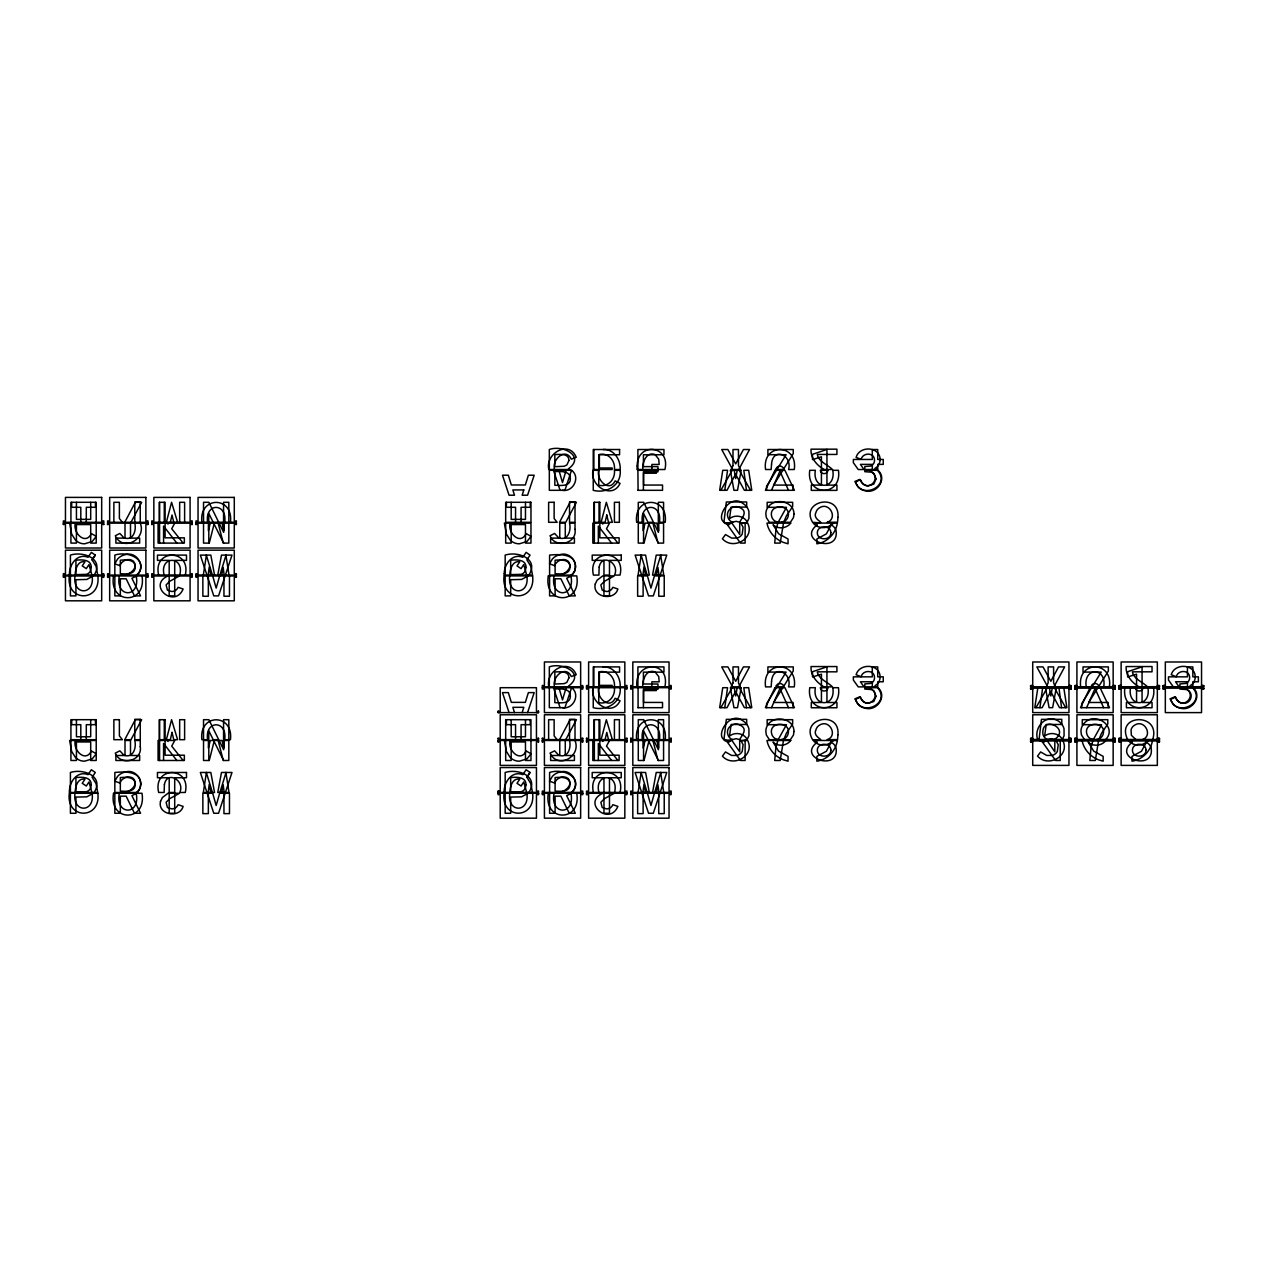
<?xml version="1.0" encoding="UTF-8"?>
<svg xmlns="http://www.w3.org/2000/svg" width="1267" height="1267" viewBox="0 0 1267 1267"><rect width="100%" height="100%" fill="white"/><g stroke="black" fill="none" stroke-linecap="round" stroke-linejoin="round"><path stroke-width="1.5" d="M1115.245 688.155L1074.812 688.155M69.4 575.091C68.846 565.209 76.986 552.855 88.041 557.274L91.367 552.364L95.294 555.104L92.127 559.887L96.054 566.27L97.733 575.091M97.844 575.899C101.138 602.411 65.995 602.411 69.289 575.899M113.555 575.899C108.614 604.945 146.924 604.945 141.983 575.899M201.896 522.305C198.634 495.777 233.714 495.793 230.436 522.305M504.155 792.477C503.617 782.594 511.741 770.241 522.812 774.66L526.122 769.734L530.049 772.474L526.882 777.257L530.825 783.639L532.504 792.477M532.599 793.269C535.893 819.797 500.766 819.797 504.06 793.269M548.326 793.269C543.369 822.331 581.696 822.331 576.738 793.269M636.652 739.69C633.389 713.163 668.469 713.163 665.207 739.69M548.833 686.888C545.032 670.766 569.01 657.05 576.247 674.678L571.306 676.562C565.7 664.367 551.509 676.911 554.55 686.888M636.984 686.888C633.548 661.184 670.481 659.363 664.906 686.888M620.197 687.696C621.606 702.488 606.671 711.31 593.241 707.683L593.241 687.696M1086.278 686.888C1082.794 666.885 1107.2 666.965 1103.7 686.888M1147.902 687.696C1151.355 707.715 1127.076 707.588 1130.481 687.696M1152.701 739.58C1161.38 712.339 1114.849 713.669 1127.725 739.69M92.095 575.899C95.152 595.823 72.076 595.664 75.022 575.899M92.095 793.269C95.152 813.192 72.076 813.05 75.022 793.269M526.85 575.899C529.923 595.823 506.848 595.664 509.777 575.899M526.85 793.269C529.923 813.192 506.848 813.05 509.777 793.269M75.181 575.091C75.133 569.517 77.715 560.267 85 561.804L82.244 565.906L86.299 568.645L88.991 564.591L91.921 575.091M75.181 792.477C75.133 786.886 77.715 777.653 85 779.189L82.244 783.291L86.299 786.031L88.991 781.977L91.921 792.477M119.32 575.899C114.917 598.23 140.716 598.42 136.187 575.899M119.32 793.269C114.917 815.615 140.716 815.805 136.187 793.269M207.614 522.305C204.589 502.365 227.601 502.556 224.687 522.305M207.614 739.69C204.589 719.751 227.601 719.941 224.687 739.69M509.936 575.091C509.888 569.517 512.486 560.267 519.771 561.804L516.999 565.906L521.054 568.645L523.762 564.591L526.676 575.091M509.936 792.477C509.888 786.886 512.486 777.653 519.771 779.189L516.999 783.291L521.054 786.031L523.762 781.977L526.676 792.477M554.075 575.899C549.672 598.23 575.487 598.42 570.942 575.899M554.075 793.269C549.672 815.615 575.487 815.805 570.942 793.269M642.385 522.305C639.344 502.365 662.356 502.556 659.458 522.305M642.385 739.69C639.344 719.751 662.356 719.941 659.458 739.69M1153.572 687.696C1157.389 714.303 1120.947 714.303 1124.874 687.696M642.733 469.519C642.258 462.677 646.202 451.226 655.071 454.552L658.729 459.24L659.188 464.466L651.887 464.466L651.887 469.519M642.733 686.888C642.258 680.062 646.202 668.612 655.071 671.938L658.729 676.61L659.188 681.836L651.887 681.836L651.887 686.888M1080.688 686.888C1076.902 660.265 1113.265 660.297 1109.385 686.888M554.55 469.519C551.509 459.541 565.7 446.982 571.306 459.192L576.247 457.292C569.01 439.665 545.032 453.38 548.833 469.519L570.007 469.519L568.44 468.806C585.797 456.183 562.453 444.527 549.324 449.516L549.324 469.519M614.432 687.696C615.445 696.628 608.002 704.927 598.753 702.583L598.753 687.696C595.949 697.198 609.205 710.312 615.176 698.275L620.07 700.809C612.167 717.391 589.456 703.169 593.035 687.696M723.932 522.305L726.339 501.97L746.675 501.97L746.675 507.085L731.122 507.085L729.491 518.741C734.923 514.228 744.188 515.78 747.324 522.305C728.24 526.993 753.406 513.959 740.039 507.719C734.021 504.139 725.611 509.967 727.812 516.936A7.713 7.713 0 0 0 731.534 521.798L732.801 522.305C709.013 528.719 727.86 491.073 742.731 503.347A12.971 12.971 0 0 1 748.908 511.361L748.955 518.314L747.087 522.305M723.932 739.69L726.339 719.339L746.675 719.339L746.675 724.471L731.122 724.471L729.491 736.127C734.923 731.613 744.188 733.165 747.324 739.69C728.24 744.378 753.406 731.344 740.039 725.104C734.021 721.525 725.611 727.353 727.812 734.322A7.713 7.713 0 0 0 731.534 739.184L732.801 739.69C709.013 746.105 727.86 708.443 742.731 720.733A12.971 12.971 0 0 1 748.908 728.747L748.955 735.699L747.087 739.69M1039.051 739.69L1041.458 719.339L1061.794 719.339L1061.794 724.471L1046.241 724.471L1044.61 736.127C1050.042 731.613 1059.323 733.165 1062.443 739.69M208.121 575.091L209.229 566.951L210.686 575.091M208.121 792.477L209.229 784.336L210.686 792.477M642.892 575.091L644 566.951L645.441 575.091M642.892 792.477L644 784.336L645.441 792.477M724.787 490.313L727.559 470.31L722.744 470.31L719.656 490.313L727.005 490.313L735.589 474.143L744.378 490.313L751.759 490.313L748.67 470.31L743.824 470.31L746.437 490.313M724.787 707.683L727.559 687.696L722.744 687.696L719.656 707.683L727.005 707.683L735.589 691.513L744.378 707.683L751.759 707.683L748.67 687.696L743.824 687.696L746.437 707.683M1039.906 707.683L1042.678 687.696M203.322 575.091L206.41 555.104M206.41 772.474L203.322 792.477L214.551 792.477L210.829 772.474L200.344 772.474L206.933 792.477M641.165 555.104L638.077 575.091L649.306 575.091L645.6 555.104L635.115 555.104L641.688 575.091M638.077 792.477L641.165 772.474M1037.863 687.696L1034.775 707.683L1042.139 707.683L1050.707 691.513L1059.497 707.683L1066.893 707.683L1063.789 687.696M221.773 575.091L223.166 567.394L224.18 575.091M221.773 792.477L223.166 784.78L224.18 792.477M656.528 575.091L657.921 567.394L658.935 575.091M656.528 792.477L657.921 784.78L658.935 792.477M1056.282 687.696L1052.639 707.683L1049.076 707.683L1045.481 687.696M217.766 575.091L221.472 555.104L231.988 555.104L225.399 575.091M652.537 792.477L656.227 772.474L666.759 772.474L660.17 792.477M737.172 470.31L735.715 478.593L734.226 470.31M737.172 687.696L735.715 695.979L734.226 687.696M1052.291 687.696L1050.834 695.979L1049.361 687.696M1091.22 686.888C1091.33 682.343 1098.711 682.359 1098.853 686.888M1143.04 687.696C1142.85 692.115 1135.596 692.13 1135.422 687.696M1152.495 740.482C1150.895 750.824 1142.501 759.788 1131.985 761.182L1131.985 756.367L1141.456 751.283L1146.683 741.718C1141.82 746.691 1132.54 745.899 1128.327 740.482M170.332 522.305L172.027 515.004L173.737 522.305M214.329 523.097L209.261 543.1L203.528 543.1L203.528 523.097M214.329 740.482L209.261 760.485L203.528 760.485L203.528 740.482L208.802 740.482L208.802 760.485M649.084 523.097L644.032 543.1L638.283 543.1L638.283 523.097L643.557 523.097L643.557 543.1M605.088 739.69L606.782 732.389L608.493 739.69M649.084 740.482L644.032 760.485L638.283 760.485L638.283 740.482M166.341 522.305L171.583 502.302L177.602 522.305M210.322 523.097L208.358 530.651L208.469 523.097M601.096 739.69L606.355 719.688L612.357 739.69M645.093 740.482L643.129 748.037L643.24 740.482M219.65 575.899L216.166 588.11L212.682 575.899M219.904 575.091L226.049 555.104M219.904 792.477L226.049 772.474M654.659 575.091L660.804 555.104M654.421 793.269L650.937 805.495L647.437 793.269M654.659 792.477L660.804 772.474M566.111 470.31L562.5 482.553L558.937 470.31M522.162 712.608L523.794 707.319L512.866 707.319L514.497 712.608M566.111 687.696L562.5 699.938L558.937 687.696M225.146 575.899L218.558 595.886L213.775 595.886L207.202 575.899M225.146 793.269L218.558 813.271L213.775 813.271L207.202 793.269M225.399 792.477L231.988 772.474L221.472 772.474L217.766 792.477L228.994 792.477L225.906 772.474M571.512 470.31L564.924 490.313L549.324 490.313L549.324 470.31L571.607 470.31C580.714 476.994 573.381 492.277 562.437 490.313M527.579 712.608L534.183 692.606L528.387 692.606L525.346 702.361L511.345 702.361L508.336 692.606L502.476 692.606L509.049 712.608M659.901 575.899L653.313 595.886L648.546 595.886L641.957 575.899M660.17 575.091L666.759 555.104L656.227 555.104L652.537 575.091L663.765 575.091L660.661 555.104M659.901 793.269L653.313 813.271L648.546 813.271L641.957 793.269M783.465 523.097L780.187 543.1L774.707 543.1L775.911 530.049L777.827 523.097M783.719 522.305L786.395 515.891L792.651 506.594L792.651 502.302L767.168 502.302L767.168 507.323L786.474 507.323L778.144 522.305M783.465 740.482L780.187 760.485L774.707 760.485L775.911 747.419L777.827 740.482M783.719 739.69L786.395 733.26L792.651 723.964L792.651 719.688L767.168 719.688L767.168 724.692L786.474 724.692L778.144 739.69M1098.584 740.482L1095.306 760.485L1089.826 760.485L1091.045 747.419L1092.946 740.482M1098.837 739.69L1101.514 733.26L1107.786 723.964L1107.786 719.688L1082.287 719.688L1082.287 724.692L1101.609 724.692L1093.263 739.69M771.492 490.313L779.949 471.15L788.502 490.313M771.492 707.683L779.949 688.519L788.502 707.683M1086.611 707.683L1095.068 688.519L1103.62 707.683M1046.241 686.888L1048.126 682.945L1048.126 666.901L1053.606 666.901L1053.606 682.945L1055.474 686.888M1090.063 687.696L1080.513 707.683L1109.544 707.683L1100.057 687.696M124.752 522.305L135.316 502.302L141.666 502.302L130.976 522.305M168.527 523.097L168.02 524.079L167.228 523.097M559.507 739.69L570.071 719.688L576.422 719.688L565.731 739.69M603.298 740.482L602.775 741.464L601.983 740.482M174.751 523.097L171.726 528.751L183.161 543.1M609.506 740.482L606.497 746.136L617.916 760.485M720.86 490.313L732.183 470.31M732.643 469.519L721.715 449.516L727.907 449.516L735.699 463.928L743.412 449.516L749.541 449.516L738.788 469.519M720.86 707.683L732.183 687.696M732.643 686.888L721.715 666.901L727.907 666.901L735.699 681.313L743.412 666.901L749.541 666.901L738.788 686.888M1035.978 707.683L1047.302 687.696M1047.761 686.888L1036.834 666.901L1043.042 666.901L1050.834 681.313L1058.531 666.901L1064.66 666.901L1053.922 686.888M776.465 470.31L766.583 486.259L766.583 490.313M776.956 469.519L786.126 454.695L767.897 454.695L767.897 449.516L793.237 449.516L793.237 453.618L783.323 469.519M776.465 687.696L766.583 703.644L766.583 707.683M776.956 686.888L786.126 672.08L767.897 672.08L767.897 666.901L793.237 666.901L793.237 671.003L783.323 686.888M1091.584 687.696L1081.701 703.644L1081.701 707.683M1092.075 686.888L1101.245 672.08L1083.016 672.08L1083.016 666.901L1108.356 666.901L1108.356 671.003L1098.457 686.888M782.832 470.31L773.614 485.087L793.094 485.087L793.094 490.313M782.832 687.696L773.614 702.472L793.094 702.472L793.094 707.683M1097.951 687.696L1088.733 702.472L1108.213 702.472L1108.213 707.683M92.111 559.887L95.294 555.104M526.882 777.257L530.049 772.474M94.106 575.091C104.559 559.016 83.543 550.876 70.414 555.104L70.414 575.091M94.106 792.477C104.559 776.402 83.543 768.261 70.414 772.474L70.414 792.477M528.877 575.091C539.314 559.016 518.298 550.876 505.169 555.104L505.169 575.091M528.877 792.477C539.314 776.402 518.298 768.261 505.169 772.474L505.169 792.477M1062.221 739.69L1064.074 735.699L1064.027 728.747A12.971 12.971 0 0 0 1057.85 720.733C1045.75 713.669 1033.508 727.686 1037.673 739.69M1105.838 740.482C1101.957 745.93 1092.962 746.912 1088.179 742.098L1093.706 751.125L1103.161 756.367L1103.161 761.182L1098.346 759.757A26.797 26.797 0 0 1 1082.873 743.618L1082.081 740.482M833.797 523.128L830.835 524.807A9.107 9.107 0 0 1 836.03 530.525C839.72 554.645 796.278 540.74 817.294 524.776L814.364 523.113M833.829 740.482L830.835 742.177A9.107 9.107 0 0 1 836.03 747.91C839.72 772.031 796.278 758.125 817.294 742.145L814.364 740.498M1105.505 739.69C1117.953 727.179 1095.828 711.278 1084.885 722.554A11.688 11.688 0 0 0 1080.957 731.487L1081.464 734.971L1084.52 739.69M1148.947 740.482L1145.97 742.177A9.107 9.107 0 0 1 1151.149 747.91C1154.839 772.031 1111.397 758.125 1132.413 742.145L1129.483 740.498M136.709 575.899L131.911 578.275L140.558 595.886L134.476 595.886L126.13 578.781L120.333 578.781L120.333 595.886L114.838 595.886L114.838 575.899M137.58 575.091C149.221 559.523 127.999 550.591 114.838 555.104L114.838 575.091M136.709 793.269L131.911 795.66L140.558 813.271L134.476 813.271L126.13 796.167L120.333 796.167L120.333 813.271L114.838 813.271L114.838 793.269M571.465 575.899L566.666 578.275L575.313 595.886L569.231 595.886L560.885 578.781L555.104 578.781L555.104 595.886L549.593 595.886L549.593 575.899M571.465 793.269L566.666 795.66L575.313 813.271L569.231 813.271L560.885 796.167L555.104 796.167L555.104 813.271L549.593 813.271L549.593 793.269M572.336 792.477C583.976 776.909 562.754 767.96 549.593 772.474L549.593 792.477M93.457 575.899L86.805 579.447L75.925 579.716L75.925 595.886L70.414 595.886L70.414 575.899M93.457 793.269L86.805 796.832L75.925 797.101L75.925 813.271L70.414 813.271L70.414 793.269M528.228 575.899L521.561 579.447L510.68 579.716L510.68 595.886L505.169 595.886L505.169 575.899M528.228 793.269L521.561 796.832L510.68 797.101L510.68 813.271L505.169 813.271L505.169 793.269M730.885 523.097L728.763 524.807L724.407 523.097L731.914 523.097L739.706 534.421L739.706 523.097L747.673 523.097C755.322 538.396 733.007 550.781 722.412 538.744L725.5 534.563L731.613 538.079L736.998 538.063A8.283 8.283 0 0 0 742.209 534.056L743.111 527.325L740.847 523.097M730.885 740.482L728.763 742.193L724.407 740.482L731.914 740.482L739.706 751.79L739.706 740.482L747.673 740.482C755.322 755.781 733.007 768.166 722.412 756.114L725.5 751.949L731.613 755.449L736.998 755.449A8.283 8.283 0 0 0 742.209 751.442L743.111 744.695L740.847 740.482M1046.019 740.482L1043.881 742.193L1039.542 740.482M136.377 575.091C146.671 567.584 137.074 550.638 125.1 554.708A14.048 14.048 0 0 0 117.609 558.969L114.774 563.783L119.842 565.652C121.838 560.505 128.727 557.512 133.352 561.123C138.705 567.236 131.135 573.428 125.417 575.091M179.502 575.899L169.683 581.315L166.104 584.911L167.45 590.153L171.647 591.499A6.652 6.652 0 0 0 177.158 588.917L178.109 587.318L183.129 589.012C174.513 609.142 146.798 585.481 168.004 575.899M136.377 792.477C146.671 784.97 137.074 768.024 125.1 772.094A14.048 14.048 0 0 0 117.609 776.354L114.774 781.169L119.842 783.022C121.838 777.875 128.727 774.897 133.352 778.508C138.705 784.606 131.135 790.798 125.417 792.477M571.148 575.091C581.426 567.584 571.829 550.638 559.856 554.708A14.048 14.048 0 0 0 552.38 558.969L549.53 563.783L554.598 565.652C556.593 560.505 563.482 557.512 568.107 561.123C573.46 567.236 565.906 573.428 560.188 575.091M571.148 792.477C581.426 784.97 571.829 768.024 559.856 772.094A14.048 14.048 0 0 0 552.38 776.354L549.53 781.169L554.598 783.022C556.593 777.875 563.482 774.897 568.107 778.508C573.46 784.606 565.906 790.798 560.188 792.477M614.257 793.269L604.438 798.685L600.859 802.296L602.221 807.538L606.402 808.869A6.652 6.652 0 0 0 611.929 806.303L612.88 804.703L617.884 806.398C609.269 826.512 581.553 802.866 602.775 793.269M1054.239 739.659C1071.613 728.525 1040.666 714.35 1042.931 734.322A7.713 7.713 0 0 0 1046.653 739.184L1047.92 739.69M732.009 522.305L736.19 521.307L739.88 522.305M732.009 739.69L736.19 738.693L739.88 739.69M1047.128 739.69L1051.309 738.693L1054.999 739.69M1142.216 739.69C1153.461 736.064 1144.703 718.785 1134.789 725.072A7.554 7.554 0 0 0 1131.051 729.871L1131.368 735.319L1136.04 739.69M780.836 522.305L784.321 521.355A7.729 7.729 0 0 0 788.09 516.54C791.558 503.696 768.23 503.696 771.698 516.54A7.745 7.745 0 0 0 775.452 521.355L778.92 522.305M780.836 739.69L784.321 738.724A7.729 7.729 0 0 0 788.09 733.926C791.558 721.081 768.23 721.081 771.698 733.926A7.745 7.745 0 0 0 775.452 738.724L778.92 739.69M1095.971 739.69L1099.439 738.724A7.729 7.729 0 0 0 1103.209 733.926C1106.693 721.081 1083.348 721.081 1086.817 733.926A7.745 7.745 0 0 0 1090.57 738.724L1094.039 739.69M562.437 707.683C573.381 709.647 580.714 694.379 571.607 687.696L564.924 707.683L549.324 707.683L549.324 687.696M598.753 470.31L593.035 470.31C589.456 485.799 612.167 500.006 620.07 483.424L615.176 480.89C609.221 492.942 595.933 479.829 598.753 470.31L598.753 485.213C608.002 487.557 615.445 479.259 614.432 470.31L620.197 470.31C621.606 485.118 606.671 493.924 593.241 490.313L593.241 470.31M637.903 490.313L662.53 490.313L662.53 485.055L643.588 485.055L643.588 473.209L656.354 473.209L656.354 470.31M63.35 523.192L103.783 523.097L103.783 524.522M147.986 523.192L107.552 523.097L107.552 524.522M151.755 523.192L192.188 523.192M195.957 523.192L236.391 523.192M63.35 524.459L65.456 524.459L65.456 548.009L101.677 548.009L101.677 524.459L103.783 524.459M107.552 524.459L109.659 524.459L109.659 548.009L145.879 548.009L145.879 524.459L147.986 524.459M151.755 524.459L153.845 524.459L153.845 548.009L190.082 548.009L190.082 524.459L192.188 524.459M195.957 524.459L198.048 524.459L198.048 548.009L234.284 548.009L234.284 524.459L236.391 524.459M103.783 574.996L63.35 575.091L63.35 573.666L65.456 573.745L65.456 550.179L101.677 550.179L101.677 573.745L103.783 573.745L103.783 575.075M151.755 574.996L192.188 574.996M195.957 574.996L236.391 575.091L236.391 573.666L234.284 573.745L234.284 550.179L198.048 550.179L198.048 573.745L195.957 573.745L195.957 575.075M63.35 575.994L103.783 575.994M147.986 575.994L107.552 575.899L107.552 577.324L109.659 577.245L109.659 600.811L145.879 600.811L145.879 577.245L147.986 577.245L147.986 575.915M151.755 575.994L192.188 575.994M195.957 575.994L236.391 575.994M1030.609 685.558L1032.716 685.558L1030.609 685.637L1030.609 686.777L1071.043 686.777L1071.043 685.558L1068.952 685.558L1071.043 685.637M1074.812 685.558L1076.918 685.558L1074.812 685.637L1074.812 686.777L1115.245 686.698L1115.245 685.558L1113.155 685.558L1115.245 685.637M1119.014 685.558L1121.121 685.558L1119.014 685.637L1119.014 686.777L1159.448 686.698L1159.448 685.558L1157.341 685.558L1159.448 685.637M1163.217 685.558L1165.323 685.558L1163.217 685.637L1163.217 686.777L1203.65 686.698L1203.65 685.558L1201.544 685.558L1203.65 685.637M1030.609 685.922L1032.716 685.922L1032.716 661.976L1068.952 661.976L1068.952 685.922L1071.043 685.922M1074.812 685.922L1076.918 685.922L1076.918 661.976L1113.155 661.976L1113.155 685.922L1115.245 685.922M1119.014 685.922L1121.121 685.922L1121.121 661.976L1157.341 661.976L1157.341 685.922L1159.448 685.922M1163.217 685.922L1165.323 685.922L1165.323 661.992L1201.544 661.992L1201.544 685.922L1203.65 685.922M1030.609 686.429L1032.716 686.888M1071.043 686.429L1068.952 686.888M1074.812 686.429L1076.918 686.888M1115.245 686.429L1113.155 686.888M1119.014 686.429L1121.121 686.888M1159.448 686.429L1157.341 686.888M1163.217 686.429L1165.323 686.904M1203.65 686.429L1201.544 686.904M582.741 686.793L542.308 686.888L542.308 685.463L544.414 685.542L544.414 661.976L580.65 661.976L580.65 685.542L582.741 685.542L582.741 686.872M586.51 686.793L626.943 686.888L626.943 685.463L624.837 685.542L624.837 661.976L588.617 661.976L588.617 685.542L586.51 685.542L586.51 686.872M630.713 686.793L671.146 686.793M542.308 687.696L582.741 687.696L582.741 689.121L580.65 689.042L580.65 712.608L544.414 712.608L544.414 689.042L542.308 689.042L542.308 687.712L544.414 687.791M586.51 687.696L626.943 687.696L626.943 689.121L624.837 689.042L624.837 712.608L588.617 712.608L588.617 689.042L586.51 689.042L586.51 687.712L588.617 687.791M630.713 687.696L671.146 687.696L671.146 689.121L669.055 689.042L669.055 712.608L632.819 712.608L632.819 689.042L630.713 689.042L630.713 687.712L632.819 687.791M580.65 687.791L582.741 687.791M624.837 687.791L626.943 687.791M669.055 687.791L671.146 687.791M1032.716 687.886L1030.609 687.791L1030.609 689.026L1032.716 689.026M1068.952 687.886L1071.043 687.886M1076.918 687.886L1074.812 687.791L1074.812 689.026L1076.918 689.026M1115.245 687.886L1113.139 688.155M1119.014 687.886L1121.121 687.886M1157.341 687.886L1159.448 687.791L1159.448 689.026L1157.341 689.026M1163.217 687.886L1165.323 687.886M1201.544 687.886L1203.65 687.886M1030.609 688.155L1071.043 688.155M1119.014 688.155L1159.448 688.155M1163.217 688.155L1203.65 688.155M1030.609 688.662L1032.716 688.662L1032.716 712.608L1068.952 712.608L1068.952 688.662L1071.043 688.662M1074.812 688.662L1076.918 688.662L1076.918 712.608L1113.155 712.608L1113.155 688.662L1115.245 688.662M1119.014 688.662L1121.121 688.662L1121.121 712.608L1157.341 712.608L1157.341 688.662L1159.448 688.662M1163.217 688.662L1165.323 688.662L1165.323 712.608L1201.544 712.608L1201.544 688.662L1203.65 688.662M1030.609 688.947L1032.716 688.947M1068.952 688.947L1071.043 688.947M1074.812 688.947L1076.918 688.947M1113.155 688.947L1115.245 688.947M1119.014 688.947L1121.121 688.947M1157.341 688.947L1159.448 688.947M1163.217 688.947L1165.323 688.947M1201.544 688.947L1203.65 688.947M1068.952 689.026L1071.043 689.026L1071.043 687.791M1113.155 689.026L1115.245 689.026L1115.245 687.791M1121.121 689.026L1119.014 689.026L1119.014 687.791M1165.323 689.026L1163.217 689.026L1163.217 687.791M1201.544 689.026L1203.65 689.026L1203.65 687.791M637.903 707.683L662.53 707.683L662.53 702.441L643.588 702.441L643.588 690.578L656.354 690.578L656.354 687.696M498.105 711.246L500.212 711.246L500.212 687.696L536.448 687.696L536.448 711.246L538.538 711.246M498.105 712.608L538.538 712.608M498.105 738.328L500.212 738.328L500.212 714.778L536.448 714.778L536.448 738.328L538.538 738.328M542.308 738.328L544.414 738.328L544.414 714.778L580.65 714.778L580.65 738.328L582.741 738.328M586.51 738.328L588.617 738.328L588.617 714.778L624.837 714.778L624.837 738.328L626.943 738.328M630.713 738.328L632.819 738.328L632.819 714.778L669.039 714.778L669.039 738.328L671.146 738.328M1030.609 738.344L1032.716 738.344L1030.609 738.439L1030.609 739.58M1071.043 738.344L1068.952 738.344L1071.043 738.439L1071.043 739.58M1074.812 738.344L1076.918 738.344L1074.812 738.439L1074.812 739.58M1115.245 738.344L1113.155 738.344L1115.245 738.439L1115.245 739.58M1119.014 738.344L1121.121 738.344L1119.014 738.439L1119.014 739.58M1159.448 738.344L1157.341 738.344L1159.448 738.439L1159.448 739.58M1030.609 738.709L1032.716 738.709L1032.716 714.778L1068.952 714.778L1068.952 738.709L1071.043 738.709M1074.812 738.709L1076.918 738.709L1076.918 714.778L1113.155 714.778L1113.155 738.709L1115.245 738.709M1119.014 738.709L1121.121 738.709L1121.121 714.778L1157.341 714.778L1157.341 738.709L1159.448 738.709M1030.609 739.215L1032.716 739.69M1071.043 739.215L1068.952 739.69M1074.812 739.215L1076.918 739.69M1115.245 739.215L1113.155 739.69M1119.014 739.215L1121.121 739.69M1159.448 739.215L1157.341 739.69M1030.609 739.485L1071.043 739.485M1074.812 739.485L1115.245 739.485M1119.014 739.485L1159.448 739.485M498.105 740.482L538.538 740.482M542.308 740.482L582.741 740.482M586.51 740.482L626.943 740.482M630.713 740.482L671.146 740.482M1032.716 740.593L1030.609 740.672L1030.609 741.828L1032.716 741.828L1030.609 741.733M1068.952 740.672L1071.043 740.593L1071.043 741.828L1068.952 741.828L1071.043 741.733M1076.918 740.672L1074.812 740.672L1074.812 741.828L1076.918 741.828L1074.812 741.733M1113.155 740.672L1115.245 740.672L1115.245 741.828L1113.155 741.828L1115.245 741.733M1121.121 740.672L1119.014 740.593L1119.014 741.828L1121.121 741.828L1119.014 741.733M1157.341 740.672L1159.448 740.593L1159.448 741.828L1157.341 741.828L1159.448 741.733M1030.609 740.957L1071.043 740.957M1074.812 740.957L1115.245 740.957M1119.014 740.957L1159.448 740.957M1030.609 741.464L1032.716 741.464L1032.716 765.395L1068.952 765.395L1068.952 741.464L1071.043 741.464M1074.812 741.464L1076.918 741.464L1076.918 765.395L1113.155 765.395L1113.155 741.464L1115.245 741.464M1119.014 741.464L1121.121 741.464L1121.121 765.395L1157.341 765.395L1157.341 741.464L1159.448 741.464M498.105 741.828L500.212 741.828L500.212 765.395L536.448 765.395L536.448 741.828L538.538 741.828M542.308 741.828L544.414 741.828L544.414 765.395L580.65 765.395L580.65 741.828L582.741 741.828M586.51 741.828L588.617 741.828L588.617 765.395L624.837 765.395L624.837 741.828L626.943 741.828M630.713 741.828L632.819 741.828L632.819 765.395L669.039 765.395L669.039 741.828L671.146 741.828M500.212 791.131L498.105 791.131L498.105 792.366L538.538 792.382L538.538 791.051L536.448 791.131L536.448 767.564L500.212 767.564L500.212 791.495L498.105 791.495M498.105 791.226L500.212 791.226M498.105 792.002L500.212 792.477M498.105 793.38L500.212 793.269M538.538 793.38L536.448 793.269M542.308 793.38L544.414 793.269M582.741 793.38L580.65 793.269M586.51 793.38L588.617 793.269M626.943 793.38L624.837 793.269M630.713 793.38L632.819 793.269M671.146 793.38L669.039 793.269M602.997 449.516C613.846 448.756 620.751 459.668 620.197 469.519L614.432 469.519C615.414 460.586 608.112 452.034 598.753 454.615L598.753 469.519M602.997 666.901C613.846 666.125 620.751 677.053 620.197 686.888M570.007 686.888L568.44 686.191C585.797 673.569 562.453 661.897 549.324 666.901L549.324 686.888M876.938 469.534L874.99 468.426L877.128 466.826A10.152 10.152 0 0 0 880.09 459.573C880.122 446.364 859.406 445.398 856.112 457.387L861.132 459.303C862.859 452.224 874.673 452.319 874.499 460.206A5.939 5.939 0 0 1 870.429 466.098L864.807 466.525L864.807 469.534L877.73 469.534L877.73 464.387L883.257 464.387L883.257 459.462L877.73 459.462L877.73 449.532L872.298 449.532L872.298 459.462L853.356 459.462L853.356 462.677L858.25 469.534L863.983 469.534L860.451 464.387L872.298 464.387L872.298 469.534M1192.057 686.904L1190.125 685.811L1192.247 684.212A10.152 10.152 0 0 0 1195.224 676.942C1195.24 663.75 1174.525 662.784 1171.246 674.757L1176.251 676.689C1177.977 669.594 1189.792 669.705 1189.618 677.592A5.939 5.939 0 0 1 1185.564 683.483L1179.925 683.911L1179.925 686.904M876.938 686.904L874.99 685.811L877.128 684.212A10.152 10.152 0 0 0 880.09 676.942C880.122 663.75 859.406 662.784 856.112 674.757L861.132 676.689C862.859 669.594 874.673 669.705 874.499 677.592A5.939 5.939 0 0 1 870.429 683.483L864.807 683.911L864.807 686.904L877.73 686.904L877.73 681.773L883.257 681.773L883.257 676.847L877.73 676.847L877.73 666.917L872.298 666.917L872.298 676.847L853.356 676.847L853.356 680.046L858.25 686.904L863.983 686.904L860.451 681.773L872.298 681.773L872.298 686.904M1184.392 687.696C1199.279 694.839 1181.968 712.117 1175.523 697.103L1170.629 699.321C1176.536 717.613 1206.612 703.233 1192.627 687.696M869.257 470.31C884.16 477.453 866.834 494.732 860.404 479.734L855.51 481.951C861.37 500.132 891.35 486.021 877.603 470.405M1139.128 686.888C1131.906 682.612 1125.524 675.469 1126.157 666.553L1152.036 666.553L1152.036 671.827L1132.365 671.827C1133.965 679.397 1142.707 681.884 1147.585 686.888M823.993 469.519C816.787 465.227 810.405 458.084 811.038 449.167L836.917 449.167L836.917 454.441L817.247 454.441C818.846 462.027 827.573 464.514 832.467 469.519L821.428 469.519L821.428 456.785L812.511 459.604L812.511 454.33L826.939 449.437L826.939 469.519M869.257 687.696C884.16 694.839 866.834 712.117 860.404 697.103L855.51 699.321C861.37 717.518 891.35 703.407 877.603 687.791M823.993 686.888C816.787 682.612 810.405 675.469 811.038 666.553L836.917 666.553L836.917 671.827L817.247 671.827C818.846 679.397 827.573 681.884 832.467 686.888L821.428 686.888L821.428 674.171L812.511 676.99L812.511 671.716L826.939 666.822L826.939 686.888M1055.965 740.482L1058.246 744.695L1057.327 751.442A8.283 8.283 0 0 1 1052.117 755.449L1046.732 755.449L1040.619 751.949L1037.53 756.114C1048.126 768.166 1070.441 755.781 1062.807 740.482M1193.15 687.696C1202.89 696.391 1191.629 711.943 1179.973 708.079A12.227 12.227 0 0 1 1172.799 703.755L1170.043 698.83L1175.063 696.755L1176.615 699.669A7.887 7.887 0 0 0 1183.426 703.233C1189.919 703.993 1193.767 695.631 1189.159 691.069L1186.641 689.565L1179.925 689.074L1179.925 687.696M617.916 543.1L606.497 528.751L609.506 523.097L603.298 523.097L602.775 524.079L601.983 523.097L592.829 523.097L592.829 543.1L619.12 543.1L619.12 537.826L599.845 537.826L599.845 523.097M557.147 739.69L554.138 735.889L554.138 719.688L548.627 719.688L548.627 739.69M122.392 522.305L119.383 518.52L119.383 502.302L113.872 502.302L113.872 522.305M183.161 760.485L171.726 746.136L174.751 740.482L168.527 740.482L168.02 741.464L167.228 740.482L158.074 740.482L158.074 760.485L184.349 760.485L184.349 755.211L165.09 755.211L165.09 740.482M611.597 543.1L598.341 526.074L598.341 543.1M611.597 760.485L598.341 743.46L598.341 760.485M176.842 543.1L163.57 526.074L163.57 543.1M176.842 760.485L163.57 743.46L163.57 760.485M1173.369 686.904L1168.491 680.046L1168.491 676.847L1187.432 676.847L1187.432 666.917L1192.849 666.917L1192.849 676.847L1198.376 676.847L1198.376 681.773L1192.849 681.773L1192.849 686.904M1041.331 740.482L1055.585 760.485L1060.241 760.485L1060.241 740.482M726.213 523.097L740.466 543.1L745.123 543.1L745.123 523.097M726.213 740.482L740.466 760.485L745.123 760.485L745.123 740.482M1179.102 686.904L1175.57 681.773L1187.432 681.773L1187.432 686.904M1047.049 740.482L1054.825 751.79L1054.825 740.482M1054.366 687.696L1065.674 707.683M739.247 470.31L750.555 490.313M739.247 687.696L750.555 707.683M648.387 523.097L658.365 543.1M647.991 739.69L643.446 730.584L643.557 739.69M648.387 740.482L658.365 760.485M213.22 522.305L208.675 513.198L208.802 522.305M213.616 523.097L223.594 543.1M213.616 740.482L223.594 760.485M653.867 523.097L658.412 532.378L658.333 523.097L663.575 523.097L663.575 543.1L658.032 543.1L652.901 523.097M653.471 739.69L643.652 719.688L638.283 719.688L638.283 739.69M653.867 740.482L658.412 749.763L658.333 740.482M218.716 522.305L208.881 502.302L203.528 502.302L203.528 522.305M219.112 523.097L223.657 532.378L223.562 523.097M219.112 740.482L223.657 749.763L223.562 740.482L228.82 740.482L228.82 760.485L223.277 760.485L218.146 740.482M553.505 470.31L560.077 490.313M641.688 792.477L635.115 772.474L645.6 772.474L649.306 792.477M553.505 687.696L560.077 707.683M206.933 575.091L200.344 555.104L210.829 555.104L214.551 575.091M641.086 555.104L647.199 575.091M641.086 772.474L647.199 792.477M206.315 555.104L212.428 575.091M206.315 772.474L212.428 792.477M656.765 740.482L658.745 748.037L658.618 740.482M222.01 523.097L223.974 530.651L223.863 523.097M652.901 740.482L658.032 760.485L663.575 760.485L663.575 740.482M218.146 523.097L223.277 543.1L228.82 543.1L228.82 523.097M660.661 772.474L663.765 792.477M225.906 555.104L228.994 575.091M1058.943 687.696L1061.556 707.683M614.432 686.888C615.414 677.956 608.112 669.419 598.753 672.001L598.753 686.888M510.126 523.097C507.291 532.583 520.167 545.824 526.185 533.597L531.047 536.4L526.945 541.516L519.391 543.796A12.337 12.337 0 0 1 510.126 539.964L506.404 534.056L504.377 523.097L530.968 523.097L530.968 543.1L525.472 543.1L525.472 524.57L511.187 524.57L511.187 543.1L505.676 543.1L505.676 523.097M510.126 740.482C507.291 749.969 520.167 763.193 526.185 750.983L531.047 753.786L526.945 758.901L519.391 761.182A12.337 12.337 0 0 1 510.126 757.333L506.404 751.426L504.377 740.482M75.371 523.097C72.52 532.583 85.412 545.824 91.414 533.597L96.292 536.4L92.19 541.516L84.636 543.796A12.337 12.337 0 0 1 75.371 539.964L71.649 534.056L69.622 523.097M75.371 740.482C72.52 749.969 85.412 763.193 91.414 750.983L96.292 753.786L92.19 758.901L84.636 761.182A12.337 12.337 0 0 1 75.371 757.333L71.649 751.426L69.622 740.482L96.213 740.482L96.213 760.485L90.701 760.485L90.701 741.955L76.432 741.955L76.432 760.485L70.92 760.485L70.92 740.482M1142.058 686.888L1142.058 666.822L1127.63 671.716L1127.63 676.99L1136.547 674.171L1136.547 686.888M1142.058 687.696L1142.058 702.488L1152.051 702.488L1152.051 707.762L1126.411 707.762L1126.411 702.488L1136.547 702.488L1136.547 687.696M826.939 470.31L826.939 485.103L836.933 485.103L836.933 490.377L811.292 490.377L811.292 485.103L821.428 485.103L821.428 470.31M826.939 687.696L826.939 702.488L836.933 702.488L836.933 707.762L811.292 707.762L811.292 702.488L821.428 702.488L821.428 687.696M671.146 686.872L671.146 685.463L669.055 685.542L669.055 661.976L632.819 661.976L632.819 685.542L630.713 685.542L630.713 686.872M671.146 738.265L671.146 739.659L630.713 739.595L630.713 738.265M671.146 741.908L671.146 740.514L669.039 740.482M664.225 793.269L664.225 813.62L658.729 813.62L658.729 793.269M663.575 522.305L663.575 502.302L658.333 502.302L658.333 522.305L665.207 522.305C668.469 495.793 633.389 495.777 636.652 522.305L643.557 522.305L643.446 513.198L647.991 522.305L653.471 522.305L643.652 502.302L638.283 502.302L638.283 522.305M663.575 739.69L663.575 719.688L658.333 719.688L658.333 739.69M658.618 523.097L658.745 530.651L656.765 523.097L645.093 523.097L643.129 530.651L643.24 523.097M658.729 575.899L658.729 596.234L664.225 596.234L664.225 575.899L654.421 575.899L650.937 588.11L647.437 575.899L637.634 575.899L637.634 596.234L643.113 596.234L643.113 575.899M657.953 469.519L657.953 466.62L643.414 466.62L643.414 454.758L663.956 454.758L663.956 449.516L637.903 449.516L637.903 469.519M657.953 686.888L657.953 684.006L643.414 684.006L643.414 672.143L663.956 672.143L663.956 666.901L637.903 666.901L637.903 686.888M657.953 687.696L657.953 689.216L643.414 689.216L643.414 707.683M643.557 740.482L643.557 760.485M643.414 490.313L643.414 471.831L657.953 471.831L657.953 470.31L637.903 470.31L638.077 490.313M643.113 793.269L643.113 813.62L637.634 813.62L637.634 793.269M638.077 687.696L638.077 707.683M632.819 740.482L630.713 740.577L630.713 741.908M626.943 738.265L626.943 739.659L586.51 739.595L586.51 738.265M626.943 741.908L626.943 740.514L624.837 740.482M620.038 792.477C626.262 766.012 587.175 765.981 593.431 792.477M619.373 739.69L619.373 719.688L614.416 719.688L614.416 739.69M614.527 792.477C619.547 772.807 593.875 772.807 598.911 792.477M612.151 686.888L612.151 685.368L599.386 685.368L599.386 672.143L619.579 672.143L619.579 666.901L593.241 666.901L593.241 686.888M609.475 575.899L609.475 595.886L603.963 595.886L603.963 575.899M609.475 792.477L609.475 777.748L621.242 777.748L621.242 772.474L592.212 772.474L592.212 777.748L603.963 777.748L603.963 792.477M609.475 793.269L609.475 813.271L603.963 813.271L603.963 793.269M599.845 739.69L599.845 719.688L594.08 719.688L594.08 739.69M599.845 740.482L599.845 755.211L619.12 755.211L619.12 760.485L592.829 760.485L592.829 740.482M599.038 502.302L599.038 522.305M599.038 719.688L599.038 739.69M594.35 502.302L594.35 522.305M594.35 523.097L594.35 543.1M594.35 719.688L594.35 739.69M594.35 740.482L594.35 760.485M593.875 449.516L593.875 469.519M593.875 666.901L593.875 686.888M588.617 740.482L586.51 740.577L586.51 741.908M582.741 738.265L582.741 739.659L542.308 739.595L542.308 738.265M582.741 741.908L582.741 740.514L580.65 740.482M575.012 739.69L575.012 719.339L569.532 719.339L569.532 739.69M575.012 740.482C581.521 756.732 557.733 769.607 550.036 753.136L554.613 750.84L558.604 755.132C568.075 758.775 571.354 747.625 569.532 740.482M565.272 740.482L565.272 755.496L574.41 755.496L574.41 760.485L550.638 760.485L550.638 755.496L559.761 755.496L559.761 740.482M544.414 740.482L542.308 740.577L542.308 741.908M538.538 711.183L538.538 712.577L536.448 712.608M538.538 738.265L538.538 739.659L498.105 739.595L498.105 738.265M538.538 741.908L538.538 740.514L536.448 740.482M530.968 739.69L530.968 719.688L505.676 719.688L505.676 739.69M530.968 740.482L530.968 760.485L525.472 760.485L525.472 741.955L511.187 741.955L511.187 760.485L505.676 760.485L505.676 740.482M530.224 502.302L530.224 507.291L521.07 507.291L521.07 522.305M530.224 719.688L530.224 724.676L521.07 724.676L521.07 739.69M525.472 502.302L525.472 519.375L511.187 519.375L511.187 502.302M525.472 719.688L525.472 736.76L511.187 736.76L511.187 719.688M515.558 522.305L515.558 507.291L506.436 507.291L506.436 502.302M515.558 739.69L515.558 724.676L506.436 724.676L506.436 719.688M500.212 712.608L498.105 712.497L498.105 711.183M500.212 740.482L498.105 740.577L498.105 741.908M236.391 523.128L236.391 524.522M236.391 575.915L236.391 577.324L234.284 577.245L234.284 600.811L198.048 600.811L198.048 577.245L195.957 577.245L195.957 575.915M229.47 575.899L229.47 596.234L223.958 596.234L223.958 575.899M228.82 522.305L228.82 502.302L223.562 502.302L223.562 522.305M228.82 739.69L228.82 719.688L223.562 719.688L223.562 739.69L230.436 739.69C233.714 713.163 198.634 713.163 201.896 739.69L208.802 739.69L208.675 730.584L213.22 739.69L218.716 739.69L208.881 719.688L203.528 719.688L203.528 739.69M223.863 740.482L223.974 748.037L222.01 740.482L210.322 740.482L208.358 748.037L208.469 740.482M223.958 793.269L223.958 813.62L229.47 813.62L229.47 793.269L219.65 793.269L216.166 805.495L212.682 793.269L202.863 793.269L202.863 813.62L208.342 813.62L208.342 793.269M208.802 523.097L208.802 543.1M208.342 575.899L208.342 596.234L202.863 596.234L202.863 575.899M195.957 523.128L195.957 524.522M192.188 523.128L192.188 524.522M192.188 575.075L192.188 573.666L190.082 573.745L190.082 550.179L153.845 550.179L153.845 573.745L151.755 573.745L151.755 575.075M192.188 575.915L192.188 577.324L190.082 577.245L190.082 600.811L153.845 600.811L153.845 577.245L151.755 577.245L151.755 575.915M185.267 575.091C191.491 548.627 152.404 548.595 158.66 575.091M184.618 522.305L184.618 502.302L179.661 502.302L179.661 522.305M179.756 575.091C184.792 555.421 159.119 555.421 164.14 575.091M174.703 575.091L174.703 560.378L186.487 560.378L186.487 555.104L157.456 555.104L157.456 560.378L169.192 560.378L169.192 575.091M174.703 575.899L174.703 595.886L169.192 595.886L169.192 575.899M174.703 793.269L174.703 813.271L169.192 813.271L169.192 793.269M165.09 522.305L165.09 502.302L159.325 502.302L159.325 522.305M165.09 523.097L165.09 537.826L184.349 537.826L184.349 543.1L158.074 543.1L158.074 523.097M164.282 502.302L164.282 522.305M164.282 719.688L164.282 739.69M159.579 502.302L159.579 522.305M159.579 523.097L159.579 543.1M159.579 719.688L159.579 739.69M159.579 740.482L159.579 760.485M151.755 523.128L151.755 524.522M147.986 523.128L147.986 524.522M140.257 522.305L140.257 501.954L134.777 501.954L134.777 522.305M140.257 523.097C146.766 539.362 122.978 552.238 115.281 535.751L119.858 533.455L123.849 537.746C133.32 541.389 136.598 530.24 134.777 523.097M130.501 523.097L130.501 538.111L139.655 538.111L139.655 543.1L115.883 543.1L115.883 538.111L125.005 538.111L125.005 523.097M103.783 575.915L103.783 577.324L101.677 577.245L101.677 600.811L65.456 600.811L65.456 577.245L63.35 577.245L63.35 575.915M96.213 522.305L96.213 502.302L70.92 502.302L70.92 522.305M96.213 523.097L96.213 543.1L90.701 543.1L90.701 524.57L76.432 524.57L76.432 543.1L70.92 543.1L70.92 523.097M95.453 502.302L95.453 507.291L86.299 507.291L86.299 522.305M95.453 719.688L95.453 724.676L86.299 724.676L86.299 739.69M90.701 502.302L90.701 519.375L76.432 519.375L76.432 502.302M90.701 719.688L90.701 736.76L76.432 736.76L76.432 719.688M80.803 522.305L80.803 507.291L71.681 507.291L71.681 502.302M80.803 739.69L80.803 724.676L71.681 724.676L71.681 719.688M63.35 523.128L63.35 524.522M69.463 791.02L69.4 792.477L97.733 792.477L96.054 783.639L92.111 777.257L95.294 772.474L91.367 769.734L88.041 774.66C77.651 770.431 69.4 781.501 69.463 791.02M97.844 793.269C101.138 819.797 65.995 819.797 69.289 793.269L97.844 793.269M113.555 793.269C108.614 822.331 146.924 822.331 141.983 793.269L113.555 793.269M504.234 573.65L504.155 575.091L532.504 575.091L530.825 566.27L526.882 559.887L530.049 555.104L526.122 552.364L522.812 557.274C512.406 553.045 504.155 564.116 504.234 573.65M532.599 575.899C535.893 602.411 500.766 602.411 504.06 575.899L532.599 575.899M548.326 575.899C543.369 604.945 581.696 604.945 576.738 575.899L548.326 575.899M637.174 465.971L636.984 469.519L664.906 469.519C670.829 445.24 637.127 441.66 637.174 465.971M164.409 784.447L164.14 792.477L158.66 792.477C152.404 765.981 191.491 766.012 185.267 792.477L179.756 792.477C185.346 780.82 167.165 769.94 164.409 784.447M599.164 567.062L598.911 575.091L593.431 575.091C587.175 548.595 626.262 548.627 620.038 575.091L614.527 575.091C620.101 563.451 601.936 552.57 599.164 567.062M771.54 464.118L771.16 469.519L765.569 469.519C761.784 442.88 798.147 442.912 794.266 469.519L788.581 469.519C792.508 454.932 772.838 446.602 771.54 464.118M771.54 681.488L771.16 686.888L765.569 686.888C761.784 660.265 798.147 660.297 794.266 686.888L788.581 686.888C792.508 672.302 772.838 663.987 771.54 681.488M832.783 470.31C836.236 490.329 811.957 490.202 815.346 470.31L809.756 470.31C805.828 496.933 842.27 496.933 838.453 470.31L832.783 470.31M832.783 687.696C836.236 707.715 811.957 707.588 815.346 687.696L809.756 687.696C805.828 714.303 842.27 714.303 838.453 687.696L832.783 687.696M837.93 517.395L837.582 522.194L827.098 522.305C838.342 518.678 829.584 501.415 819.67 507.703A7.554 7.554 0 0 0 815.932 512.486C811.561 521.117 831.073 523.92 812.606 522.305C799.794 500.734 840.338 492.356 837.93 517.395M837.93 734.781L837.582 739.58L827.098 739.69C838.342 736.064 829.584 718.785 819.67 725.072A7.554 7.554 0 0 0 815.932 729.871C811.561 738.503 831.073 741.306 812.606 739.69C799.794 718.104 840.338 709.742 837.93 734.781M140.257 746.722C142.601 761.15 120.238 766.313 115.281 753.136L119.858 750.84L123.849 755.132C133.32 758.775 136.598 747.625 134.777 740.482L140.257 740.482L140.257 746.722M575.012 529.353C577.356 543.781 554.994 548.928 550.036 535.751L554.613 533.455L558.604 537.746C568.075 541.389 571.354 530.24 569.532 523.097L575.012 523.097L575.012 529.353M160.497 801.425C157.33 814.792 179.645 818.83 183.129 806.398L178.109 804.703L177.158 806.303A6.652 6.652 0 0 1 171.647 808.869L167.45 807.538L166.104 802.296L169.683 798.685L179.502 793.269L168.004 793.269L162.366 797.577L160.497 801.425M595.252 584.055C592.101 597.406 614.416 601.445 617.884 589.012L612.88 587.318L611.929 588.917A6.652 6.652 0 0 1 606.402 591.499L602.221 590.153L600.859 584.911L604.438 581.315L614.257 575.899L602.775 575.899L597.121 580.191L595.252 584.055M876.051 478.878L873.802 484.089L868.291 485.847A7.887 7.887 0 0 1 861.497 482.284L859.929 479.385L854.924 481.444L857.68 486.37A12.227 12.227 0 0 0 864.854 490.693C876.511 494.558 887.771 479.021 878.031 470.31L864.807 470.31L864.807 471.688L871.522 472.179L874.04 473.684L876.051 478.878M876.051 696.264L873.802 701.475L868.291 703.233A7.887 7.887 0 0 1 861.497 699.669L859.929 696.755L854.924 698.83L857.68 703.755A12.227 12.227 0 0 0 864.854 708.079C876.511 711.943 887.771 696.391 878.031 687.696L864.807 687.696L864.807 689.074L871.522 689.565L874.04 691.069L876.051 696.264M793.981 514.101L793.475 517.601L790.386 522.305L769.402 522.305L766.345 517.601L765.838 514.101A11.688 11.688 0 0 1 769.766 505.169C777.716 497.915 794.124 502.175 793.981 514.101M793.981 731.487L793.475 734.971L790.386 739.69L769.402 739.69L766.345 734.971L765.838 731.487A11.688 11.688 0 0 1 769.766 722.538C777.716 715.301 794.124 719.561 793.981 731.487M140.7 784.257L140.019 788.438L137.58 792.477L114.838 792.477L114.838 772.474C124.023 771.555 141.112 770.716 140.7 784.257M575.471 566.872L574.775 571.053L572.336 575.091L549.593 575.091L549.593 555.104C558.779 554.186 575.867 553.346 575.471 566.872M172.027 732.389L170.332 739.69L166.341 739.69L171.583 719.688L177.602 739.69L173.737 739.69L172.027 732.389M606.782 515.004L605.088 522.305L601.096 522.305L606.355 502.302L612.357 522.305L608.493 522.305L606.782 515.004M741.163 470.31L737.521 490.313L733.957 490.313L730.362 470.31L741.163 470.31M741.163 687.696L737.521 707.683L733.957 707.683L730.362 687.696L741.163 687.696M776.291 468.41L776.085 469.519L783.735 469.519C783.592 465.607 777.605 464.736 776.291 468.41M776.291 685.795L776.085 686.888L783.735 686.888C783.592 682.992 777.605 682.105 776.291 685.795M827.921 470.31C827.731 474.745 820.478 474.761 820.303 470.31L827.921 470.31M830.899 532.726C831.073 540.771 817.12 540.787 817.326 532.726C817.342 524.95 830.851 524.966 830.899 532.726M827.921 687.696C827.731 692.115 820.478 692.13 820.303 687.696L827.921 687.696M830.899 750.112C831.073 758.141 817.12 758.173 817.326 750.112C817.342 742.319 830.851 742.351 830.899 750.112M1146.017 750.112C1146.192 758.141 1132.239 758.173 1132.445 750.112C1132.476 742.319 1145.986 742.351 1146.017 750.112M135.205 566.982C135.347 574.901 125.623 574.046 120.333 573.682L120.333 560.204C125.702 559.745 135.316 559.111 135.205 566.982M135.205 784.368C135.347 792.287 125.623 791.432 120.333 791.067L120.333 777.574C125.702 777.13 135.316 776.481 135.205 784.368M570.372 478.831C570.388 486.956 560.093 485.356 554.835 485.261L554.835 471.625C560.426 471.34 570.467 470.627 570.372 478.831M569.96 566.982C570.118 574.901 560.394 574.046 555.104 573.682L555.104 560.204C560.457 559.745 570.071 559.111 569.96 566.982M570.372 696.201C570.388 704.341 560.093 702.742 554.835 702.647L554.835 689.01C560.426 688.725 570.467 688.013 570.372 696.201M569.96 784.368C570.118 792.287 560.394 791.432 555.104 791.067L555.104 777.574C560.457 777.13 570.071 776.481 569.96 784.368M568.946 460.475L566.856 464.973L564.243 466.256L554.835 466.684L554.835 454.552C559.618 454.505 569.01 453.063 568.946 460.475M568.946 677.845L566.856 682.359L564.243 683.626L554.835 684.053L554.835 671.938C559.618 671.89 569.01 670.449 568.946 677.845M91.24 567.426L90.527 570.768A6.256 6.256 0 0 1 86.283 574.347L75.925 574.616L75.925 560.204C81.563 559.571 91.446 559.222 91.24 567.426M91.24 784.811L90.527 788.153A6.256 6.256 0 0 1 86.283 791.732L75.925 792.002L75.925 777.574C81.563 776.956 91.446 776.608 91.24 784.811M526.011 567.426L525.298 570.768A6.256 6.256 0 0 1 521.038 574.347L510.68 574.616L510.68 560.204C516.334 559.571 526.201 559.222 526.011 567.426M526.011 784.811L525.298 788.153A6.256 6.256 0 0 1 521.038 791.732L510.68 792.002L510.68 777.574C516.334 776.956 526.201 776.608 526.011 784.811M837.36 523.097C835.777 533.439 827.383 542.403 816.867 543.796L816.867 538.998L826.337 533.898L831.548 524.332C826.686 529.321 817.421 528.529 813.208 523.097L837.36 523.097M837.36 740.482C835.777 750.824 827.383 759.788 816.867 761.182L816.867 756.367L826.337 751.283L831.548 741.718C826.686 746.691 817.421 745.899 813.208 740.482L837.36 740.482M523.794 489.933L522.162 495.223L527.579 495.223L534.183 475.22L528.387 475.22L525.346 484.976L511.345 484.976L508.336 475.22L502.476 475.22L509.049 495.223L514.497 495.223L512.866 489.933L523.794 489.933M732.991 465.575L731.122 469.519L740.356 469.519L738.471 465.575L738.471 449.516L732.991 449.516L732.991 465.575M774.945 470.31L765.395 490.313L794.425 490.313L784.922 470.31L774.945 470.31M732.991 682.945L731.122 686.888L740.356 686.888L738.471 682.945L738.471 666.901L732.991 666.901L732.991 682.945M774.945 687.696L765.395 707.683L794.425 707.683L784.922 687.696L774.945 687.696M135.316 719.688L124.752 739.69L130.976 739.69L141.666 719.688L135.316 719.688M570.071 502.302L559.507 522.305L565.731 522.305L576.422 502.302L570.071 502.302M790.719 523.097C786.839 528.545 777.827 529.543 773.06 524.712L778.587 533.74L788.042 538.998L788.042 543.796L783.228 542.371A26.797 26.797 0 0 1 767.754 526.233L766.963 523.097L790.719 523.097M790.719 740.482C786.839 745.93 777.827 746.912 773.06 742.098L778.587 751.125L788.042 756.367L788.042 761.182L783.228 759.757A26.797 26.797 0 0 1 767.754 743.618L766.963 740.482L790.719 740.482M619.579 449.516L593.241 449.516L593.241 469.519L612.151 469.519L612.151 467.982L599.386 467.982L599.386 454.758L619.579 454.758L619.579 449.516M101.677 497.393L65.456 497.393L65.456 520.959L63.35 520.959L63.35 522.273L103.783 522.305L103.783 520.88L101.677 520.959L101.677 497.393M145.879 497.393L109.659 497.393L109.659 520.959L107.552 520.959L107.552 522.273L147.986 522.305L147.986 520.88L145.879 520.959L145.879 497.393M190.082 497.393L153.845 497.393L153.845 520.959L151.755 520.959L151.755 522.273L192.188 522.21L192.188 520.88L190.082 520.959L190.082 497.393M234.284 497.393L198.048 497.393L198.048 520.959L195.957 520.959L195.957 522.273L236.391 522.21L236.391 520.88L234.284 520.959L234.284 497.393M575.012 501.954L569.532 501.954L569.532 522.305L575.012 522.305L575.012 501.954M530.968 502.302L505.676 502.302L505.676 522.305L530.968 522.305L530.968 502.302M554.138 502.302L548.627 502.302L548.627 522.305L557.147 522.305L554.138 518.52L554.138 502.302M599.845 502.302L594.08 502.302L594.08 522.305L599.845 522.305L599.845 502.302M619.373 502.302L614.416 502.302L614.416 522.305L619.373 522.305L619.373 502.302M565.272 523.097L559.761 523.097L559.761 538.111L550.638 538.111L550.638 543.1L574.41 543.1L574.41 538.111L565.272 538.111L565.272 523.097M145.879 550.179L109.659 550.179L109.659 573.745L107.552 573.745L107.552 575.075L147.986 575.091L147.986 573.666L145.879 573.745L145.879 550.179M621.242 555.104L592.212 555.104L592.212 560.378L603.963 560.378L603.963 575.091L609.475 575.091L609.475 560.378L621.242 560.378L621.242 555.104M140.257 719.339L134.777 719.339L134.777 739.69L140.257 739.69L140.257 719.339M96.213 719.688L70.92 719.688L70.92 739.69L96.213 739.69L96.213 719.688M119.383 719.688L113.872 719.688L113.872 739.69L122.392 739.69L119.383 735.889L119.383 719.688M165.09 719.688L159.325 719.688L159.325 739.69L165.09 739.69L165.09 719.688M184.618 719.688L179.661 719.688L179.661 739.69L184.618 739.69L184.618 719.688M130.501 740.482L125.005 740.482L125.005 755.496L115.883 755.496L115.883 760.485L139.655 760.485L139.655 755.496L130.501 755.496L130.501 740.482M580.65 767.564L544.414 767.564L544.414 791.131L542.308 791.131L542.308 792.445L582.741 792.382L582.741 791.051L580.65 791.131L580.65 767.564M624.837 767.564L588.617 767.564L588.617 791.131L586.51 791.131L586.51 792.445L626.943 792.382L626.943 791.051L624.837 791.131L624.837 767.564M669.039 767.564L632.819 767.564L632.819 791.131L630.713 791.131L630.713 792.445L671.146 792.382L671.146 791.051L669.039 791.131L669.039 767.564M186.487 772.474L157.456 772.474L157.456 777.748L169.192 777.748L169.192 792.477L174.703 792.477L174.703 777.748L186.487 777.748L186.487 772.474M538.538 793.269L498.105 793.269L498.105 794.694L500.212 794.631L500.212 818.181L536.448 818.181L536.448 794.631L538.538 794.631L538.538 793.3M582.741 793.269L542.308 793.269L542.308 794.694L544.414 794.631L544.414 818.181L580.65 818.181L580.65 794.631L582.741 794.631L582.741 793.3M626.943 793.269L586.51 793.269L586.51 794.694L588.617 794.631L588.617 818.181L624.837 818.181L624.837 794.631L626.943 794.631L626.943 793.3M671.146 793.269L630.713 793.269L630.713 794.694L632.819 794.631L632.819 818.181L669.039 818.181L669.039 794.631L671.146 794.631L671.146 793.3"/></g></svg>
